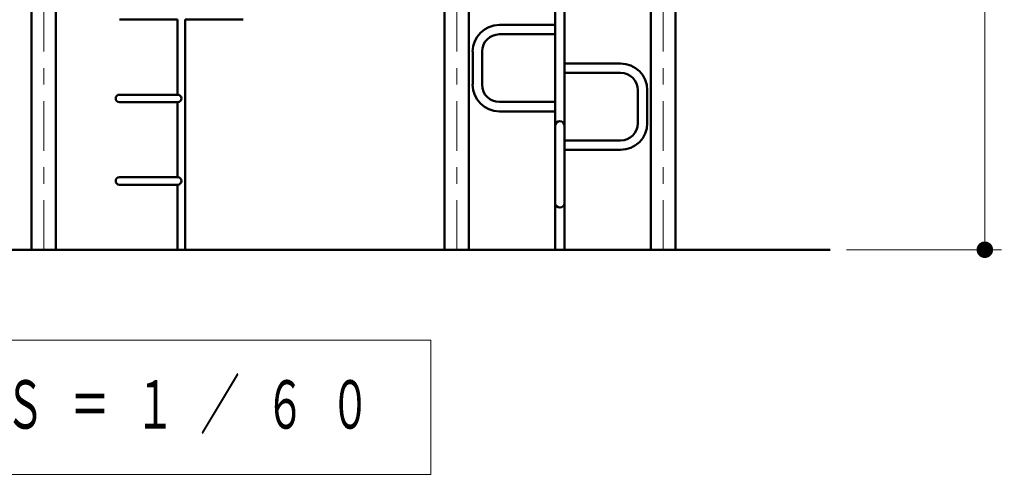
# Model space of a CAD drawing. Units: millimetres on the paper, scale 1:60. Extents: x -385 to 0, y -594 to 267.
# Drawn here: x -274.1 to -214.6, y -143.4 to -115.9 of the extents above; entities that cross this region are included whole.
import ezdxf

# ---------------------------------------------------------------- set-up
doc = ezdxf.new("R2010")
doc.units = ezdxf.units.MM
doc.linetypes.add('USER2', pattern=[6, 3, -1, 1, -1])
doc.layers.add('LY_1', color=140, linetype='Continuous', lineweight=50)
doc.styles.add('ＭＳ ゴシック', font='')
doc.styles.get('ＭＳ ゴシック').set_extended_font_data('MS Gothic')

# ---------------------------------------------------------------- blocks, each defined once
blk = doc.blocks.new('filled_dot')
at = {"color": 0, "linetype": 'Continuous', "lineweight": -2, "const_width": 1.25}
blk.add_lwpolyline([(-0.625, 0, 1), (0.625, 0, 1)], format="xyb", close=True, dxfattribs=at)

msp = doc.modelspace()

# ---------------------------------------------------------------- linework, layer by layer
at = {"layer": 'LY_1', "color": 7, "lineweight": 13}
for p, q in [((-215.632, -57.627), (-215.632, -129.794)), ((-224.005, -129.794), (-214.632, -129.794)), ((-249.16, -135.269), (-299.96, -135.269)), ((-249.16, -143.402), (-249.16, -135.269)), ((-299.96, -143.402), (-249.16, -143.402))]:
    msp.add_line(p, q, dxfattribs=at)
at = {"layer": 'LY_1', "color": 7, "linetype": 'USER2', "lineweight": 13}
for p, q in [((-247.603, -129.794), (-247.603, -79.794)), ((-235.103, -129.794), (-235.103, -79.794)), ((-272.603, -129.794), (-272.603, -88.057))]:
    msp.add_line(p, q, dxfattribs=at)
at = {"layer": 'LY_1'}
for p, q in [((-248.345, -129.794), (-248.345, -81.219)), ((-246.86, -129.794), (-246.86, -81.219)), ((-235.845, -129.794), (-235.845, -81.219)), ((-234.36, -129.794), (-234.36, -81.219)), ((-241.636, -129.794), (-241.636, -83.961)), ((-241.07, -129.794), (-241.07, -83.961)), ((-273.345, -129.794), (-273.345, -88.477)), ((-271.86, -129.794), (-271.86, -88.477)), ((-264.496, -115.854), (-268.02, -115.854)), ((-264.496, -120.401), (-264.496, -115.854)), ((-260.52, -115.854), (-264.043, -115.854)), ((-264.043, -129.794), (-264.043, -115.854)), ((-245.02, -116.177), (-241.636, -116.177)), ((-245.02, -116.744), (-241.636, -116.744)), ((-246.636, -119.794), (-246.636, -117.794)), ((-246.07, -119.794), (-246.07, -117.794)), ((-237.686, -118.511), (-241.07, -118.511)), ((-237.686, -119.077), (-241.07, -119.077)), ((-264.496, -120.401), (-268.02, -120.401)), ((-236.636, -122.127), (-236.636, -120.127)), ((-236.07, -122.127), (-236.07, -120.127)), ((-264.496, -120.854), (-268.02, -120.854)), ((-264.496, -125.401), (-264.496, -120.854)), ((-241.636, -120.844), (-245.02, -120.844)), ((-241.636, -121.411), (-245.02, -121.411)), ((-241.07, -123.177), (-237.686, -123.177)), ((-241.07, -123.744), (-237.686, -123.744)), ((-264.496, -125.401), (-268.02, -125.401)), ((-264.496, -125.854), (-268.02, -125.854)), ((-264.496, -129.794), (-264.496, -125.854)), ((-340.708, -129.794), (-225.005, -129.794))]:
    msp.add_line(p, q, dxfattribs=at)
for centre, radius, start, end in [((-245.02, -117.794), 1.617, 90, 180), ((-245.02, -117.794), 1.05, 90, 180), ((-237.686, -120.127), 1.617, 0, 90), ((-237.686, -120.127), 1.05, 0, 90), ((-245.02, -119.794), 1.617, 180, 270), ((-245.02, -119.794), 1.05, 180, 270), ((-268.02, -120.627), 0.227, 90, 270), ((-264.496, -120.627), 0.227, 270, 90), ((-241.353, -122.294), 0.283, 0, 180), ((-237.686, -122.127), 1.05, 270, 0), ((-237.686, -122.127), 1.617, 270, 0), ((-268.02, -125.627), 0.227, 90, 270), ((-264.496, -125.627), 0.227, 270, 90), ((-241.353, -126.961), 0.283, 180, 0)]:
    msp.add_arc(centre, radius, start, end, dxfattribs=at)

# ---------------------------------------------------------------- block references
at = {"layer": 'LY_1', "color": 7, "lineweight": 13, "xscale": 0.4, "yscale": 0.4, "rotation": 90}
msp.add_blockref('filled_dot', (-215.632, -129.794), dxfattribs=at)

# ---------------------------------------------------------------- texts
at = {"layer": 'LY_1', "color": 7, "insert": (-298.56, -139.336), "char_height": 2.933, "attachment_point": 4, "style": 'ＭＳ ゴシック'}
msp.add_mtext('\\T1.64;\\W0.6;Ｃ視立面図\u3000Ｓ＝１／６０', dxfattribs=at)

doc.saveas('drawing.dxf')
